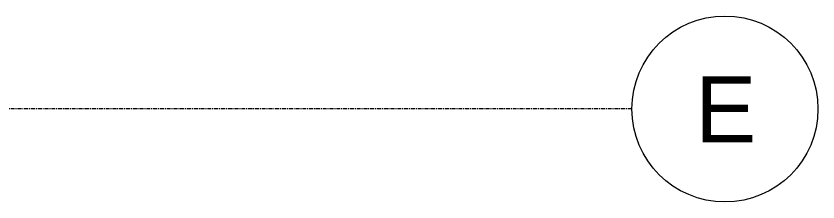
# Model space of a CAD drawing. Header units: inches. Extents: x -24 to 3083, y 122 to 13691.
# Drawn here: x 2965.4 to 3068.8, y 12360.2 to 12384.2 of the extents above; entities that cross this region are included whole.
import ezdxf

# ---------------------------------------------------------------- set-up
doc = ezdxf.new("R2010")
doc.units = ezdxf.units.IN
doc.header["$MEASUREMENT"] = 0
doc.linetypes.add('X2$0$Grid Line 1_2_', pattern=[0.875, 0.5, -0.125, 0.125, -0.125])
doc.layers.add('X2$0$S-GRID', color=1, linetype='Continuous', lineweight=9)
doc.layers.add('X2$0$S-GRID-IDEN', color=1, linetype='Continuous', lineweight=9)
doc.styles.add('X2$0$Swis721 Lt BT', font='swissl.ttf', dxfattribs={"height": 8.514638})

# ---------------------------------------------------------------- blocks, each defined once
blk = doc.blocks.new('X2$0$Grid - Grid Head - Circle-50561-FIRST FLOOR')
at = {"layer": 'X2$0$S-GRID-IDEN'}
blk.add_circle((0, 0), 0.125, dxfattribs=at)
blk = doc.blocks.new('X2')
at = {"layer": 'X2$0$S-GRID', "linetype": 'X2$0$Grid Line 1_2_'}
blk.add_line((27986.4, 12372.17), (27890.4, 12372.17), dxfattribs=at)
at = {"layer": 'X2$0$S-GRID-IDEN', "xscale": 95.99999999999994, "yscale": 95.99999999999994, "zscale": 95.99999999999994, "rotation": 90}
blk.add_blockref('X2$0$Grid - Grid Head - Circle-50561-FIRST FLOOR', (27998.4, 12372.17), dxfattribs=at)
at = {"layer": 'X2$0$S-GRID-IDEN', "insert": (27998.5, 12376.39), "char_height": 8.51, "width": 8.64, "attachment_point": 2, "line_spacing_factor": 1.00667, "style": 'X2$0$Swis721 Lt BT', "bg_fill": 3, "box_fill_scale": 1.25, "bg_fill_color": 0, "bg_fill_transparency": 0}
blk.add_mtext('E', dxfattribs=at)

msp = doc.modelspace()

# ---------------------------------------------------------------- block references
at = {"color": 253, "lineweight": 5}
msp.add_blockref('X2', (-24941.6, 0), dxfattribs=at)

doc.saveas('drawing.dxf')
